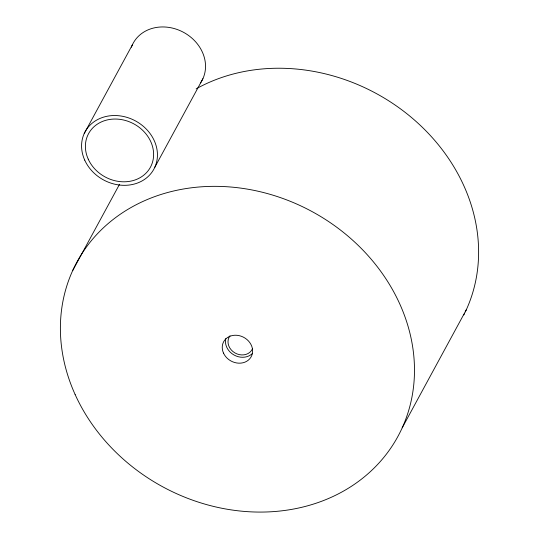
<?xml version="1.0" encoding="UTF-8"?>
<svg xmlns="http://www.w3.org/2000/svg" width="539" height="539" viewBox="0 0 539 539"><rect width="100%" height="100%" fill="white"/><g stroke="black" fill="none" stroke-linecap="round" stroke-linejoin="round"><path stroke-width="0.81" d="M84.199 133.584L132.291 45M72.657 270.618L119.55 184.25M154.821 167.265L202.913 78.687M402.215 427.804L466.343 309.696M131.395 47.216A39.138 33.553 28.5 0 1 182.741 31.902A39.138 33.553 28.5 0 1 200.575 82.865M196.156 88.854A182.654 156.566 28.5 0 1 410.361 116.559A182.654 156.566 28.5 0 1 465.292 311.953M464.571 313.449A182.654 156.566 28.5 0 1 463.823 314.938M252.38 353.503A15.678 13.441 28.5 0 1 233.993 354.985A15.678 13.441 28.5 0 1 225.801 338.559M252.414 348.922A13.044 11.184 28.5 0 1 234.883 352.897A13.044 11.184 28.5 0 1 230.005 335.81M88.234 159.153A35.19 30.164 28.5 0 0 146.945 172.163A35.19 30.164 28.5 0 0 123.343 119.954A35.19 30.164 28.5 0 0 88.234 159.153M84.724 160.13A39.138 33.553 28.5 0 0 150.024 174.602A39.138 33.553 28.5 0 0 123.775 116.539A39.138 33.553 28.5 0 0 84.724 160.13M223.503 353.099A15.678 13.441 28.5 0 0 249.658 358.893A15.678 13.441 28.5 0 0 239.148 335.635A15.678 13.441 28.5 0 0 223.503 353.099M75.123 394.508A182.654 156.566 28.5 0 0 379.84 462.044A182.654 156.566 28.5 0 0 257.352 191.076A182.654 156.566 28.5 0 0 75.123 394.508"/></g></svg>
